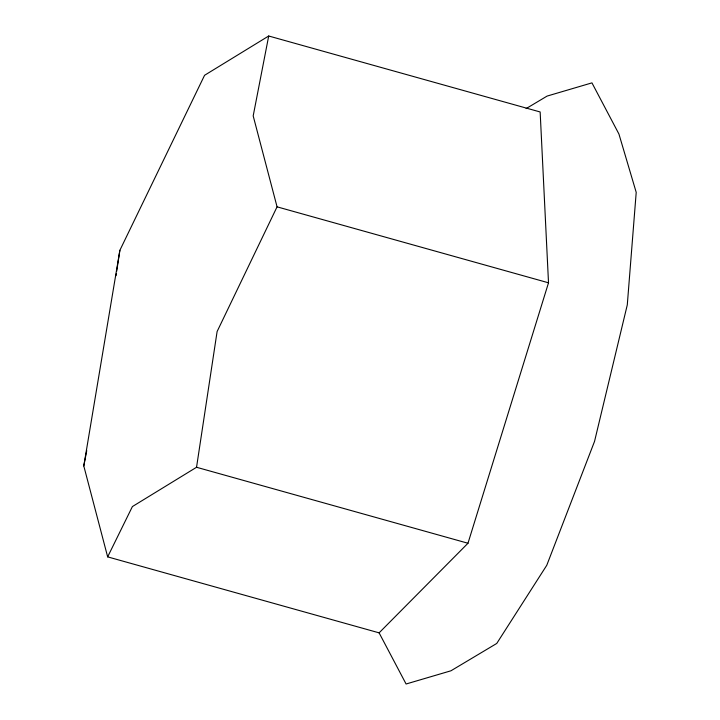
<?xml version="1.0" encoding="UTF-8"?>
<svg xmlns="http://www.w3.org/2000/svg" width="720" height="720" viewBox="0 0 720 720"><rect width="100%" height="100%" fill="white"/><g stroke="black" fill="none" stroke-linecap="round" stroke-linejoin="round"><path stroke-width="1.08" d="M116.028 275.688L116.361 273.483M116.694 271.278L119.871 250.308L204.57 75.294L268.704 36L540.153 111.969L548.514 282.807L467.982 543.249L379.107 632.853L107.658 556.875L83.79 465.948L119.871 250.308M107.658 556.875L132.399 506.565L196.542 467.271L217.107 331.542L277.065 206.838L253.188 115.902L268.704 36M83.79 465.948L86.76 450.621M526.113 108.603L547.11 96.075L591.948 82.872L618.93 134.019L636.21 192.357L627.291 304.857L594.549 441.36L546.768 565.29L496.746 643.455L450.936 670.797L406.089 684L379.107 632.853M277.065 206.838L548.514 282.807M196.542 467.271L467.982 543.249"/></g></svg>
